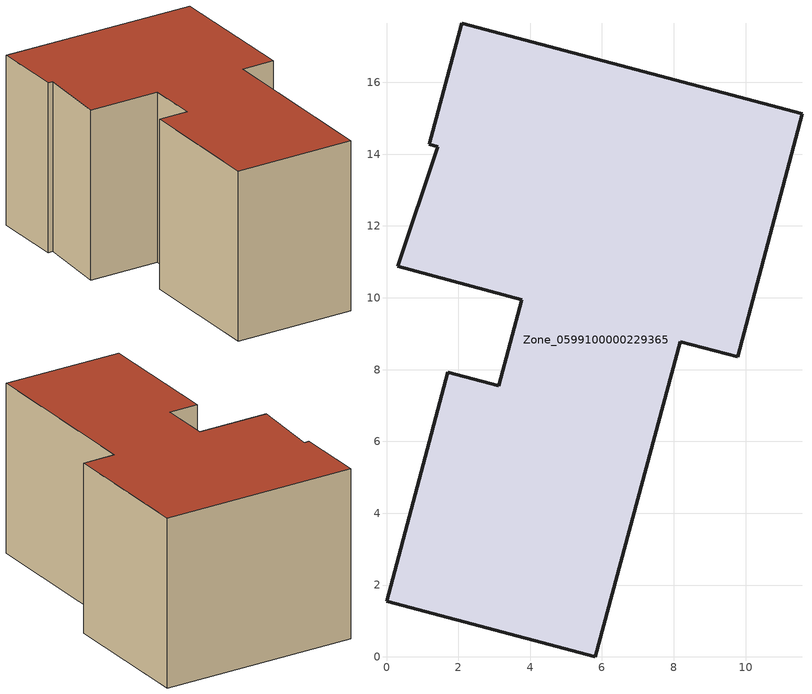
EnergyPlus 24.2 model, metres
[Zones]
Zone_0599100000229365
 floor ground (C_G): 8.18,8.78 5.81,0 0,1.55 1.71,7.93 3.13,7.55 3.77,9.95 0.32,10.87 1.43,14.21 1.19,14.28 2.09,17.65 11.57,15.12 9.78,8.36 z0
 wall outside (C_F): 3.77,9.95 3.13,7.55 1.71,7.93 0,1.55 5.81,0 8.18,8.78 9.78,8.36 11.57,15.12 2.09,17.65 1.19,14.28 1.43,14.21 0.32,10.87 3.77,9.95 z0:8.44
 roof outside (C_R): 5.81,0 8.18,8.78 9.78,8.36 11.57,15.12 2.09,17.65 1.19,14.28 1.43,14.21 0.32,10.87 3.77,9.95 3.13,7.55 1.71,7.93 0,1.55 z8.44
[BUILDING]
Pand.0599100000229365: North Axis=0; Terrain=City; Loads Convergence Tolerance Value=0.04; Temperature Convergence Tolerance Value=0.4; Solar Distribution=FullExterior; Maximum Number of Warmup Days=25; Minimum Number of Warmup Days=1
[Site:Location]
Rotterdam.The.Hague.AP_ZH_NLD Design_Conditions: Latitude=51.96; Longitude=4.45; Time Zone=1; Elevation=-4.5
[SITE:GROUNDTEMPERATURE:BUILDINGSURFACE]
18, 18, 18, 18, 18, 18, 18, 18, 18, 18, 18, 18
[MATERIAL] Thermal Absorptance=0.9; Solar Absorptance=0.7; Visible Absorptance=0.7
Name | Roughness | Thickness | Conductivity | Density | Specific Heat
G.D.1975-1991 | MediumSmooth | 0.15 | 0.288461 | 540 | 1210
F.D.1975-1991 | Rough | 0.3 | 0.230769 | 1920 | 840
R.D.1975-1991 | MediumRough | 0.2 | 0.153846 | 1500 | 1000
[CONSTRUCTION]
C_G: G.D.1975-1991
C_F: F.D.1975-1991
C_R: R.D.1975-1991
[ZONE]
Zone_0599100000229365: Type=1; Multiplier=1; Ceiling Height=Autocalculate; Volume=Autocalculate; Floor Area=autocalculate; Part of Total Floor Area=Yes
[ZONEINFILTRATION:DESIGNFLOWRATE]
Infil_Zone_0599100000229365: Zone or ZoneList or Space or SpaceList=Zone_0599100000229365; Schedule=AlwaysOn; Design Flow Rate Calculation Method=Flow/Area; Flow Rate per Floor Area=0.0042; Constant Term Coefficient=1; Temperature Term Coefficient=0; Velocity Term Coefficient=0; Velocity Squared Term Coefficient=0
[HVACTEMPLATE:ZONE:IDEALLOADSAIRSYSTEM]
Zone_0599100000229365: Maximum Heating Supply Air Temperature=50; Minimum Cooling Supply Air Temperature=13; Maximum Heating Supply Air Humidity Ratio=0.0156; Minimum Cooling Supply Air Humidity Ratio=0.0077; Heating Limit=NoLimit; Cooling Limit=NoLimit; Dehumidification Control Type=ConstantSensibleHeatRatio; Cooling Sensible Heat Ratio=0.7; Dehumidification Setpoint=60; Humidification Control Type=None; Humidification Setpoint=30; Outdoor Air Method=None; Outdoor Air Flow Rate per Person=0.00944; Outdoor Air Flow Rate per Zone Floor Area=0; Outdoor Air Flow Rate per Zone=0; Demand Controlled Ventilation Type=None; Outdoor Air Economizer Type=NoEconomizer; Heat Recovery Type=None; Sensible Heat Recovery Effectiveness=0.7; Latent Heat Recovery Effectiveness=0.65
[ZONECONTROL:THERMOSTAT]
ThermostatControl_Zone_0599100000229365: Zone or ZoneList=Zone_0599100000229365; Control Type Schedule=DualSetpointControlType; Control 1=Thermostat_Zone_0599100000229365; Temperature Difference Between Cutout And Setpoint=0
[THERMOSTATSETPOINT:DUALSETPOINT]
Thermostat_Zone_0599100000229365: Heating Setpoint Temperature Schedule=HeatingSetpoint_Zone_0599100000229365; Cooling Setpoint Temperature Schedule=CoolingSetpoint_Zone_0599100000229365
[SCHEDULE:COMPACT]
HeatingSetpoint_Zone_0599100000229365: Through: 12/31, For: AllDays, Until: 24:00, 21
CoolingSetpoint_Zone_0599100000229365: Through: 12/31, For: AllDays, Until: 24:00, 24
DualSetpointControlType: Through: 12/31, For: AllDays, Until: 24:00, 4
AlwaysOn: Through: 12/31, For: AllDays, Until: 24:00, 1
